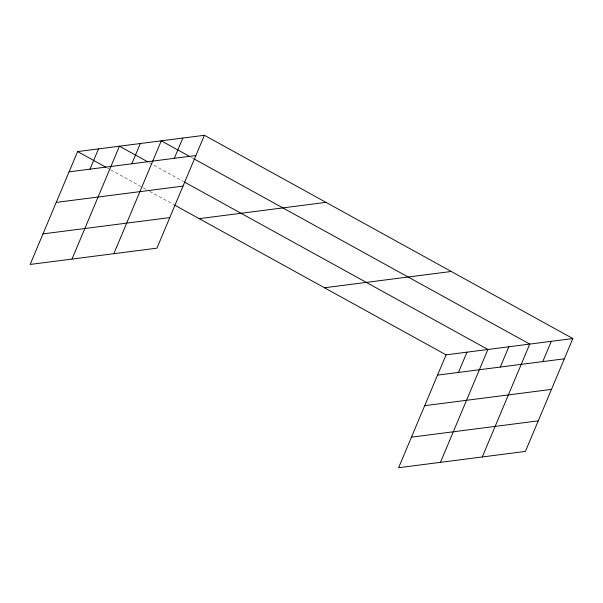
<?xml version="1.0" encoding="UTF-8"?>
<svg xmlns="http://www.w3.org/2000/svg" width="603" height="603" viewBox="0 0 603 603"><rect width="100%" height="100%" fill="white"/><g stroke="black" fill="none" stroke-linecap="round" stroke-linejoin="round"><path stroke-width="0.45" stroke-dasharray="3.02 2.26" d="M191.272 157.368L192.892 158.265M149.431 162.75L183.478 181.533M107.59 168.124L110.017 169.466M110.831 169.91L142.444 187.352M143.258 187.804L146.499 189.591M149.74 191.377L174.063 204.794"/><path stroke-width="0.9" d="M204.387 135.283L77.599 151.579L30.15 264.446L156.938 248.15L204.387 135.283L572.85 338.554L525.401 451.421L398.613 467.717L446.062 354.85L572.85 338.554M89.998 169.157L98.515 148.888M71.991 259.071L119.432 146.197L147.81 161.853M131.838 163.782L140.356 143.514M113.831 253.69L161.272 140.823L189.651 156.478M174.312 158.318L182.83 138.049M458.461 372.428L466.978 352.16M440.454 462.343L487.902 349.469L184.284 181.978M500.302 367.046L508.819 346.785M482.294 456.961L529.743 344.094L193.699 158.71M542.775 361.589L551.293 341.321M69.074 171.847L195.862 155.551M56.23 202.404L183.018 186.108M42.994 233.889L169.782 217.593M199.186 218.655L325.974 202.359M324.467 287.767L451.255 271.478M437.544 375.119L564.333 358.823M424.7 405.676L551.489 389.38M411.465 437.16L538.253 420.864M77.599 151.579L105.97 167.227M174.87 205.239L446.062 354.85"/></g></svg>
